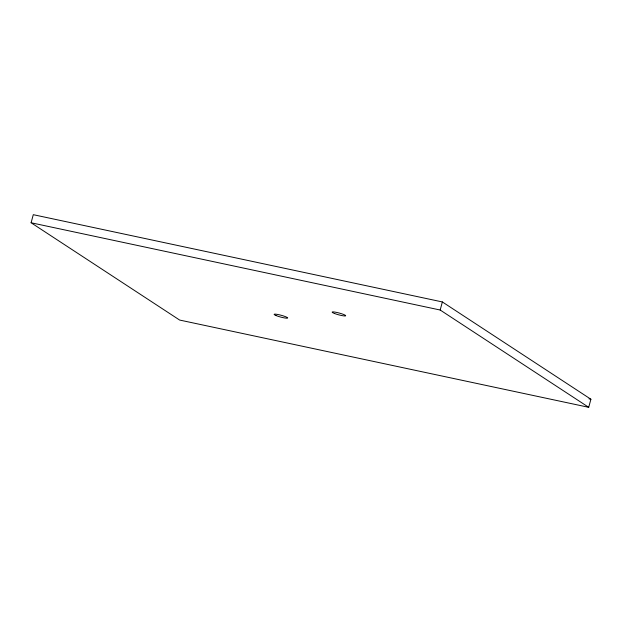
<?xml version="1.0" encoding="UTF-8"?>
<svg xmlns="http://www.w3.org/2000/svg" width="622" height="622" viewBox="0 0 622 622"><rect width="100%" height="100%" fill="white"/><g stroke="black" fill="none" stroke-linecap="round" stroke-linejoin="round"><path stroke-width="0.93" d="M31.1 222.762L33.285 214.683L442.359 301.942L590.9 399.238L588.715 407.317L179.641 320.058L31.1 222.762L440.182 310.02L588.715 407.317M440.182 310.02L442.359 301.942M589.003 398.834L590.9 399.238M276.114 315.579A7.036 0.933 15.1 0 0 287.473 318.145A7.036 0.933 15.1 0 0 279.099 314.755A7.036 0.933 15.1 0 0 276.114 315.579M334.504 313.488A7.036 0.933 15.1 0 0 345.607 315.867A7.036 0.933 15.1 0 0 336.657 312.415A7.036 0.933 15.1 0 0 334.504 313.488"/></g></svg>
